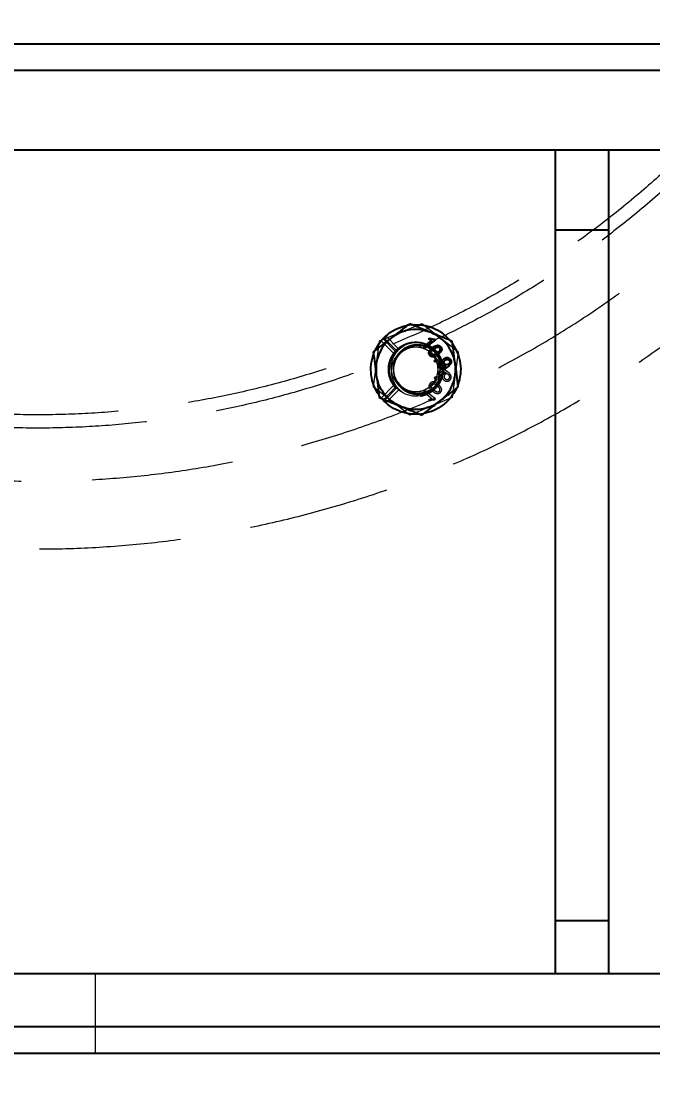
# Model space of a CAD drawing. Header units: millimetres. Extents: x 861 to 27901, y 673 to 17923.
# Drawn here: x 10850.4 to 11038.9, y 5365.5 to 5681.2 of the extents above; entities that cross this region are included whole.
import ezdxf

# ---------------------------------------------------------------- set-up
doc = ezdxf.new("R2010")
doc.units = ezdxf.units.MM
doc.header["$LTSCALE"] = 33.3
doc.linetypes.add('HIDDEN', pattern=[1.905, 1.27, -0.635])
doc.layers.add('CAPA_1', color=7, linetype='Continuous')
doc.styles.add('SLDTEXTSTYLE0', font='TXT', dxfattribs={"width": 0.75})
doc.dimstyles.new('SLDDIMSTYLE0', dxfattribs={"dimtxt": 66.6, "dimasz": 66.6, "dimexe": 0, "dimexo": 0.0625, "dimgap": 16.65, "dimtad": 2, "dimdec": 0, "dimlfac": 1.261261, "dimrnd": 1e-09, "dimzin": 12, "dimdsep": 46, "dimtxsty": 'SLDTEXTSTYLE0', "dimsah": 1, "dimcen": 0.09, "dimadec": 0, "dimazin": 3, "dimtfac": 1, "dimtdec": 0, "dimtofl": 0, "dimtmove": 0, "dimatfit": 3, "dimfxl": 1, "dimfrac": 2, "dimtolj": 1, "dimtzin": 12, "dimarcsym": 0})

# ---------------------------------------------------------------- blocks, each defined once
blk = doc.blocks.new('_D_12')
at = {"layer": 'CAPA_1', "transparency": 16777216}
for p, q in [((10897.43, 5841.2), (14430.99, 5841.2)), ((14397.69, 5841.2), (14397.69, 5357.98)), ((14240.18, 5357.98), (14430.99, 5357.98))]:
    blk.add_line(p, q, dxfattribs=at)
for points in [[(14397.69, 5841.2), (14387.44, 5774.6), (14407.94, 5774.6)], [(14397.69, 5357.98), (14407.94, 5424.58), (14387.44, 5424.58)]]:
    blk.add_solid(points, dxfattribs=at)
at = {"layer": 'CAPA_1', "transparency": 16777216, "insert": (14311.84, 5525.78), "char_height": 66.6, "attachment_point": 1, "rotation": 90, "style": 'SLDTEXTSTYLE0'}
blk.add_mtext('609', dxfattribs=at)
blk = doc.blocks.new('_D_13')
at = {"layer": 'CAPA_1', "transparency": 16777216}
for p, q in [((9823.17, 6912.25), (14695.32, 6912.25)), ((14662.02, 6912.25), (14662.02, 5357.98)), ((14240.18, 5357.98), (14695.32, 5357.98))]:
    blk.add_line(p, q, dxfattribs=at)
for points in [[(14662.02, 6912.25), (14651.77, 6845.65), (14672.27, 6845.65)], [(14662.02, 5357.98), (14672.27, 5424.58), (14651.77, 5424.58)]]:
    blk.add_solid(points, dxfattribs=at)
at = {"layer": 'CAPA_1', "transparency": 16777216, "insert": (14576.17, 6036.69), "char_height": 66.6, "attachment_point": 1, "rotation": 90, "style": 'SLDTEXTSTYLE0'}
blk.add_mtext('1960', dxfattribs=at)

msp = doc.modelspace()

# ---------------------------------------------------------------- linework, layer by layer
at = {"color": 7, "linetype": 'Continuous', "lineweight": 25}
for p, q in [((10534.1, 5674.37), (11184.24, 5674.37)), ((11350.74, 5666.45), (10478.6, 5666.45)), ((11691.67, 5642.66), (10478.6, 5642.66)), ((11009.81, 5642.66), (11009.81, 5396.87)), ((11025.67, 5642.66), (11025.67, 5396.87)), ((11009.81, 5618.87), (11025.67, 5618.87)), ((10970.51, 5583.98), (10973.02, 5585.91)), ((10970.83, 5583.57), (10970.51, 5583.98)), ((10974.06, 5586.05), (10970.83, 5583.57)), ((10971.98, 5586.29), (10972.36, 5586.59)), ((10973.02, 5585.91), (10971.98, 5586.29)), ((10973.85, 5586.32), (10974.06, 5586.05)), ((10973.69, 5579.84), (10974.11, 5580.16)), ((10974.01, 5579.43), (10973.69, 5579.84)), ((10974.43, 5579.75), (10974.01, 5579.43)), ((10974.11, 5580.16), (10974.43, 5579.75)), ((10975.31, 5579.37), (10975.67, 5578.99)), ((10977.23, 5578.27), (10977.3, 5578.34)), ((10958.44, 5568.08), (10957.9, 5568.68)), ((10958.44, 5568.08), (10958.67, 5568.31)), ((10958.67, 5567.83), (10959, 5568.17)), ((11025.67, 5412.73), (11009.81, 5412.73)), ((11826.45, 5396.87), (10264.53, 5396.87)), ((11826.45, 5381.02), (10264.53, 5381.02)), ((11826.45, 5373.09), (10264.53, 5373.09))]:
    msp.add_line(p, q, dxfattribs=at)
at = {"color": 1, "linetype": 'HIDDEN', "lineweight": 18}
for p, q in [((10970, 5590.86), (10957.3, 5585.63)), ((10965.21, 5590.24), (10966.08, 5590.46)), ((10965.8, 5590.42), (10967.04, 5590.59)), ((10966.35, 5590.49), (10967.68, 5590.57)), ((10980.88, 5582.48), (10970, 5590.86)), ((10958.67, 5586.66), (10959.25, 5587.22)), ((10959.25, 5587.22), (10959.72, 5587.56)), ((10962.89, 5583.49), (10959.25, 5587.22)), ((10963.65, 5588.24), (10965.13, 5588.64)), ((10971.24, 5588.64), (10972.74, 5588.23)), ((10957.3, 5585.63), (10955.49, 5572.01)), ((10957.9, 5585.82), (10961.57, 5582.07)), ((10958.06, 5585.94), (10958.44, 5586.42)), ((10958.44, 5586.42), (10962.07, 5582.7)), ((10962.3, 5582.94), (10958.67, 5586.66)), ((10960.85, 5586.58), (10959.85, 5585.59)), ((10972.57, 5583.81), (10973.02, 5583.53)), ((10975.44, 5586.67), (10976.52, 5585.59)), ((10978.19, 5586.1), (10979.3, 5584.65)), ((10978.4, 5585.9), (10979.16, 5584.91)), ((10955.46, 5581.21), (10955.67, 5581.97)), ((10955.59, 5581.77), (10956.06, 5582.92)), ((10955.76, 5582.19), (10956.39, 5583.46)), ((10962.07, 5582.7), (10961.58, 5582.02)), ((10962.89, 5583.49), (10962.3, 5582.94)), ((10963.02, 5583.59), (10962.89, 5583.49)), ((10965.8, 5583.45), (10965.65, 5583.37)), ((10973.2, 5583.36), (10973.02, 5583.53)), ((10980.88, 5582.48), (10979.07, 5568.87)), ((10956.8, 5580.3), (10956.4, 5578.82)), ((10956.8, 5574.2), (10956.4, 5575.7)), ((10974.01, 5575.07), (10973.69, 5574.66)), ((10973.69, 5574.66), (10974.11, 5574.34)), ((10974.43, 5574.75), (10974.01, 5575.07)), ((10975.31, 5575.13), (10975.67, 5575.51)), ((10975.84, 5575.34), (10976.05, 5576.22)), ((10977.23, 5576.22), (10977.3, 5576.16)), ((10979.98, 5575.68), (10979.58, 5574.2)), ((10966.37, 5563.64), (10955.49, 5572.01)), ((10957.9, 5568.68), (10961.57, 5572.43)), ((10958.67, 5568.31), (10962.07, 5571.8)), ((10962.3, 5571.55), (10959, 5568.17)), ((10962.89, 5571), (10959.25, 5567.28)), ((10961.54, 5572.48), (10962.42, 5571.45)), ((10962.07, 5571.8), (10961.57, 5572.43)), ((10962.81, 5573.42), (10963.19, 5572.9)), ((10972.73, 5570.8), (10973.26, 5571.18)), ((10980.41, 5571.82), (10979.99, 5571.05)), ((10980.79, 5572.73), (10980.31, 5571.57)), ((10980.93, 5573.35), (10980.51, 5572.06)), ((10958.74, 5567.78), (10957.19, 5569.63)), ((10957.9, 5568.68), (10957.21, 5569.59)), ((10960.93, 5567.82), (10959.85, 5568.91)), ((10979.07, 5568.87), (10966.37, 5563.64)), ((10970.83, 5570.93), (10970.51, 5570.52)), ((10970.51, 5570.52), (10973.02, 5568.58)), ((10974.06, 5568.45), (10970.83, 5570.93)), ((10973.02, 5568.58), (10971.98, 5568.2)), ((10971.98, 5568.2), (10972.36, 5567.91)), ((10973.85, 5568.18), (10974.06, 5568.45)), ((10965.13, 5565.86), (10963.64, 5566.26)), ((10972.72, 5566.25), (10971.24, 5565.86)), ((10970.65, 5564.1), (10968.81, 5563.92)), ((10970.57, 5564.08), (10969.33, 5563.91)), ((10872.65, 5373.09), (10872.65, 5396.87))]:
    msp.add_line(p, q, dxfattribs=at)
msp.add_arc((10968.19, 5577.25), 7.93, 37.5876, 307.5876, dxfattribs=at)
for points in [[(11121.76, 6013.67), (11118.45, 6018.6), (11111.84, 6028.47), (11100.89, 6042.53), (11089.23, 6056.01), (11076.81, 6068.79), (11063.71, 6080.86), (11049.94, 6092.18), (11035.56, 6102.71), (11020.61, 6112.41), (11005.15, 6121.26), (10989.21, 6129.23), (10972.85, 6136.3), (10956.11, 6142.43), (10939.07, 6147.62), (10921.75, 6151.85), (10904.23, 6155.09), (10886.55, 6157.35), (10868.78, 6158.61), (10850.96, 6158.88), (10833.15, 6158.15), (10815.41, 6156.41), (10797.8, 6153.69), (10780.37, 6149.98), (10763.18, 6145.31), (10746.27, 6139.67), (10729.71, 6133.1), (10713.54, 6125.6), (10697.81, 6117.22), (10682.58, 6107.96), (10667.9, 6097.87), (10653.8, 6086.96), (10640.34, 6075.29), (10627.55, 6062.88), (10615.48, 6049.77), (10604.16, 6036), (10593.63, 6021.62), (10583.93, 6006.68), (10575.08, 5991.21), (10567.11, 5975.27), (10560.04, 5958.91), (10553.91, 5942.18), (10548.72, 5925.13), (10544.5, 5907.81), (10541.25, 5890.29), (10538.99, 5872.61), (10537.73, 5854.84), (10537.46, 5837.02), (10538.2, 5819.21), (10539.93, 5801.48), (10542.65, 5783.86), (10546.36, 5766.43), (10551.03, 5749.24), (10556.67, 5732.33), (10563.24, 5715.77), (10570.75, 5699.6), (10579.09, 5683.85), (10585.37, 5673.77), (10588.52, 5668.74)], [(10588.52, 5668.74), (10591.82, 5663.8), (10598.44, 5653.93), (10609.39, 5639.87), (10621.05, 5626.4), (10633.47, 5613.61), (10646.57, 5601.54), (10660.34, 5590.22), (10674.72, 5579.7), (10689.67, 5569.99), (10705.13, 5561.14), (10721.07, 5553.17), (10737.43, 5546.1), (10754.16, 5539.97), (10771.21, 5534.78), (10788.53, 5530.56), (10806.05, 5527.31), (10823.73, 5525.05), (10841.5, 5523.79), (10859.32, 5523.52), (10877.13, 5524.26), (10894.86, 5525.99), (10912.48, 5528.71), (10929.91, 5532.42), (10947.1, 5537.1), (10964.01, 5542.73), (10980.57, 5549.31), (10996.74, 5556.8), (11012.47, 5565.18), (11027.7, 5574.44), (11042.38, 5584.54), (11056.48, 5595.44), (11069.94, 5607.11), (11082.73, 5619.53), (11094.8, 5632.64), (11106.12, 5646.4), (11116.65, 5660.78), (11126.35, 5675.73), (11135.2, 5691.19), (11143.17, 5707.13), (11150.24, 5723.49), (11156.37, 5740.23), (11161.56, 5757.28), (11165.78, 5774.59), (11169.03, 5792.11), (11171.29, 5809.79), (11172.55, 5827.56), (11172.82, 5845.38), (11172.08, 5863.19), (11170.35, 5880.93), (11167.63, 5898.54), (11163.92, 5915.97), (11159.24, 5933.16), (11153.61, 5950.07), (11147.04, 5966.64), (11139.53, 5982.8), (11131.19, 5998.55), (11124.9, 6008.63), (11121.76, 6013.67)], [(10961.57, 5572.43), (10961.28, 5572.87), (10960.71, 5573.75), (10960.2, 5575.25), (10959.96, 5576.81), (10960.03, 5578.39), (10960.39, 5579.92), (10961.05, 5581.36), (10961.96, 5582.65), (10963.11, 5583.74), (10964.44, 5584.59), (10965.91, 5585.17), (10967.46, 5585.46), (10969.04, 5585.45), (10970.59, 5585.13), (10972.05, 5584.53), (10973.37, 5583.66), (10974.49, 5582.55), (10975.39, 5581.25), (10976.02, 5579.8), (10976.36, 5578.26), (10976.41, 5576.68), (10976.15, 5575.12), (10975.6, 5573.64), (10974.77, 5572.3), (10973.71, 5571.13), (10972.44, 5570.19), (10971.01, 5569.51), (10969.48, 5569.11), (10967.91, 5569.01), (10966.34, 5569.22), (10964.84, 5569.72), (10963.46, 5570.48), (10962.69, 5571.2), (10962.3, 5571.55)], [(10962.92, 5573.2), (10962.47, 5573.95), (10961.57, 5575.45), (10961.44, 5578.14), (10962.28, 5580.64), (10964.03, 5582.65), (10966.41, 5583.83), (10969.07, 5584.01), (10971.58, 5583.16), (10973.59, 5581.41), (10974.77, 5579.02), (10974.94, 5576.37), (10974.09, 5573.85), (10972.34, 5571.85), (10969.96, 5570.67), (10967.32, 5570.5), (10964.75, 5571.31), (10963.53, 5572.57), (10962.92, 5573.2)], [(10974.47, 5582.09), (10974.76, 5581.65), (10975.35, 5580.79), (10975.89, 5579.32), (10976.16, 5577.77), (10976.09, 5576.73), (10976.05, 5576.21)], [(10962.92, 5573.2), (10962.68, 5573.56), (10962.19, 5574.28), (10961.74, 5575.52), (10961.5, 5576.81), (10961.57, 5577.68), (10961.6, 5578.12)]]:
    msp.add_open_spline(points, degree=3, dxfattribs=at)
for points, knots in [([(10747.26, 5564.21), (10751.7, 5562.52), (10761.35, 5558.86), (10776.56, 5554.31), (10792.77, 5550.33), (10809.18, 5547.3), (10825.73, 5545.18), (10842.37, 5544), (10859.06, 5543.75), (10875.73, 5544.44), (10892.33, 5546.06), (10908.83, 5548.61), (10925.15, 5552.08), (10941.25, 5556.46), (10957.08, 5561.73), (10972.59, 5567.89), (10987.73, 5574.91), (11002.45, 5582.76), (11016.71, 5591.43), (11030.46, 5600.88), (11043.66, 5611.09), (11056.27, 5622.02), (11068.24, 5633.64), (11079.54, 5645.92), (11090.14, 5658.8), (11100, 5672.27), (11109.08, 5686.26), (11117.37, 5700.75), (11124.83, 5715.67), (11131.45, 5730.99), (11137.19, 5746.66), (11142.05, 5762.62), (11146, 5778.83), (11149.04, 5795.24), (11151.16, 5811.79), (11152.34, 5828.43), (11152.59, 5845.12), (11151.9, 5861.79), (11150.28, 5878.4), (11147.73, 5894.89), (11144.26, 5911.21), (11139.88, 5927.31), (11134.61, 5943.14), (11128.45, 5958.65), (11121.43, 5973.78), (11113.62, 5988.53), (11107.73, 5997.97), (11104.78, 6002.69)], [0, 0, 0, 0, 0.019062, 0.041356, 0.06365, 0.085944, 0.108238, 0.130532, 0.152826, 0.17512, 0.197414, 0.219708, 0.242002, 0.264296, 0.286591, 0.308885, 0.331179, 0.353473, 0.375767, 0.398061, 0.420355, 0.442649, 0.464943, 0.487237, 0.509531, 0.531825, 0.554119, 0.576413, 0.598707, 0.621001, 0.643295, 0.665589, 0.687883, 0.710177, 0.732471, 0.754765, 0.77706, 0.799354, 0.821648, 0.843942, 0.866236, 0.88853, 0.910824, 0.933118, 0.955412, 0.977706, 1, 1, 1, 1]), ([(11091.47, 5994.07), (11094.26, 5989.61), (11099.83, 5980.68), (11107.22, 5966.71), (11113.88, 5952.39), (11119.7, 5937.7), (11124.7, 5922.72), (11128.84, 5907.47), (11132.13, 5892.02), (11134.54, 5876.41), (11136.08, 5860.69), (11136.73, 5844.91), (11136.49, 5829.11), (11135.37, 5813.36), (11133.37, 5797.69), (11130.49, 5782.16), (11126.75, 5766.81), (11122.15, 5751.7), (11116.71, 5736.87), (11110.45, 5722.36), (11103.38, 5708.24), (11095.54, 5694.53), (11086.94, 5681.28), (11077.6, 5668.53), (11067.57, 5656.33), (11056.87, 5644.71), (11045.54, 5633.71), (11033.6, 5623.36), (11021.11, 5613.69), (11008.09, 5604.75), (10994.59, 5596.54), (10980.66, 5589.11), (10966.32, 5582.47), (10951.64, 5576.64), (10936.66, 5571.65), (10921.41, 5567.5), (10905.96, 5564.21), (10890.35, 5561.8), (10874.63, 5560.26), (10858.85, 5559.61), (10843.05, 5559.85), (10827.3, 5560.97), (10811.63, 5562.97), (10796.09, 5565.85), (10780.75, 5569.59), (10765.64, 5574.19), (10750.81, 5579.63), (10736.3, 5585.89), (10722.17, 5592.96), (10708.46, 5600.8), (10695.22, 5609.4), (10682.47, 5618.74), (10670.27, 5628.77), (10658.65, 5639.47), (10647.65, 5650.8), (10637.3, 5662.74), (10627.63, 5675.23), (10618.68, 5688.25), (10610.48, 5701.75), (10603.05, 5715.68), (10596.41, 5730.02), (10590.58, 5744.7), (10585.58, 5759.69), (10581.44, 5774.93), (10578.15, 5790.38), (10575.75, 5805.99), (10574.19, 5821.38), (10573.89, 5831.58), (10573.74, 5836.51)], [0, 0, 0, 0, 0.015166, 0.030332, 0.045498, 0.060663, 0.075829, 0.090995, 0.106161, 0.121327, 0.136493, 0.151659, 0.166825, 0.18199, 0.197156, 0.212322, 0.227488, 0.242654, 0.25782, 0.272986, 0.288151, 0.303317, 0.318483, 0.333649, 0.348815, 0.363981, 0.379147, 0.394312, 0.409478, 0.424644, 0.43981, 0.454976, 0.470142, 0.485308, 0.500474, 0.515639, 0.530805, 0.545971, 0.561137, 0.576303, 0.591469, 0.606635, 0.6218, 0.636966, 0.652132, 0.667298, 0.682464, 0.69763, 0.712796, 0.727961, 0.743127, 0.758293, 0.773459, 0.788625, 0.803791, 0.818957, 0.834123, 0.849288, 0.864454, 0.87962, 0.894786, 0.909952, 0.925118, 0.940284, 0.955449, 0.970615, 0.985781, 1, 1, 1, 1]), ([(11088.14, 5991.92), (11090.89, 5987.52), (11096.39, 5978.71), (11103.67, 5964.94), (11110.23, 5950.82), (11115.97, 5936.34), (11120.9, 5921.57), (11124.99, 5906.54), (11128.23, 5891.31), (11130.61, 5875.92), (11132.12, 5860.42), (11132.76, 5844.86), (11132.53, 5829.28), (11131.42, 5813.75), (11129.45, 5798.3), (11126.61, 5782.99), (11122.92, 5767.86), (11118.39, 5752.96), (11113.03, 5738.34), (11106.85, 5724.04), (11099.89, 5710.11), (11092.15, 5696.59), (11083.67, 5683.53), (11074.47, 5670.96), (11064.58, 5658.93), (11054.03, 5647.48), (11042.86, 5636.63), (11031.09, 5626.43), (11018.77, 5616.9), (11005.94, 5608.08), (10992.63, 5599.99), (10978.89, 5592.66), (10964.76, 5586.11), (10950.28, 5580.37), (10935.51, 5575.44), (10920.48, 5571.35), (10905.25, 5568.11), (10889.86, 5565.73), (10874.36, 5564.22), (10858.79, 5563.58), (10843.22, 5563.81), (10827.69, 5564.92), (10812.24, 5566.89), (10796.92, 5569.72), (10781.8, 5573.43), (10767.21, 5577.81), (10757.82, 5581.38), (10753.28, 5583.1)], [0, 0, 0, 0, 0.022255, 0.044509, 0.066764, 0.089018, 0.111273, 0.133527, 0.155782, 0.178037, 0.200291, 0.222546, 0.2448, 0.267055, 0.289309, 0.311564, 0.333819, 0.356073, 0.378328, 0.400582, 0.422837, 0.445091, 0.467346, 0.489601, 0.511855, 0.53411, 0.556364, 0.578619, 0.600873, 0.623128, 0.645383, 0.667637, 0.689892, 0.712146, 0.734401, 0.756655, 0.77891, 0.801165, 0.823419, 0.845674, 0.867928, 0.890183, 0.912438, 0.934692, 0.956947, 0.979201, 1, 1, 1, 1]), ([(10964.56, 5571.69), (10964.2, 5571.85), (10963.08, 5572.37), (10961.76, 5574.08), (10960.83, 5576.45), (10960.83, 5579.01), (10961.58, 5581.19), (10962.92, 5583.13), (10964.19, 5583.98), (10964.95, 5584.49)], [0, 0, 0, 0, 0.073226, 0.23471, 0.3941, 0.554574, 0.712039, 0.827456, 1, 1, 1, 1]), ([(10961.6, 5578.12), (10961.65, 5578.58), (10961.76, 5579.5), (10962.36, 5581.07), (10963.49, 5582.64), (10965.22, 5583.93), (10967.21, 5584.64), (10969.31, 5584.78), (10971.36, 5584.32), (10973.15, 5583.4), (10974.06, 5582.49), (10974.47, 5582.09)], [0, 0, 0, 0, 0.081677, 0.16135, 0.291036, 0.413148, 0.534221, 0.654765, 0.776346, 0.898839, 1, 1, 1, 1]), ([(10962.92, 5573.2), (10963.12, 5572.96), (10963.61, 5572.38), (10964.32, 5571.83), (10964.97, 5571.43), (10965.43, 5571.2), (10966.01, 5570.96), (10966.45, 5570.84), (10966.69, 5570.78), (10966.69, 5570.78), (10966.69, 5570.78), (10966.69, 5570.78), (10966.69, 5570.78), (10966.69, 5570.78), (10966.7, 5570.78), (10966.71, 5570.77), (10966.74, 5570.77), (10966.81, 5570.75), (10967.02, 5570.71), (10967.74, 5570.59), (10968.55, 5570.59), (10969.34, 5570.7), (10969.79, 5570.8), (10970.29, 5570.94), (10970.74, 5571.11), (10971.01, 5571.24), (10971.29, 5571.37), (10971.63, 5571.56), (10972.11, 5571.88), (10972.55, 5572.23), (10972.94, 5572.61), (10973.33, 5573.03), (10973.72, 5573.55), (10974.02, 5574.05), (10974.18, 5574.39), (10974.31, 5574.67), (10974.46, 5575.04), (10974.62, 5575.58), (10974.74, 5576.14), (10974.82, 5576.74), (10974.84, 5577.34), (10974.8, 5577.89), (10974.74, 5578.36), (10974.67, 5578.7), (10974.62, 5578.9), (10974.55, 5579.15), (10974.44, 5579.52), (10974.23, 5580.02), (10974.01, 5580.45), (10973.8, 5580.81), (10973.45, 5581.31), (10972.91, 5581.96), (10972.12, 5582.64), (10971.33, 5583.12), (10970.6, 5583.45), (10969.9, 5583.68), (10969.2, 5583.82), (10968.49, 5583.9), (10967.25, 5583.89), (10965.49, 5583.47), (10963.57, 5582.19), (10962.13, 5580.35), (10961.78, 5578.86), (10961.6, 5578.12)], [0, 0, 0, 0, 0.025018, 0.062505, 0.073457, 0.087536, 0.104741, 0.12507, 0.12508, 0.125088, 0.125103, 0.125129, 0.125176, 0.125264, 0.125429, 0.125753, 0.126422, 0.127908, 0.131491, 0.144058, 0.187539, 0.197474, 0.209566, 0.225509, 0.240804, 0.248969, 0.250106, 0.265748, 0.281391, 0.297034, 0.312676, 0.325838, 0.344007, 0.365974, 0.374124, 0.375253, 0.390902, 0.40655, 0.422199, 0.437847, 0.456199, 0.471385, 0.483402, 0.495486, 0.499868, 0.500438, 0.516867, 0.531646, 0.544772, 0.556248, 0.566071, 0.595236, 0.625559, 0.651348, 0.670843, 0.691621, 0.711565, 0.729804, 0.750654, 0.81299, 0.875327, 0.937663, 1, 1, 1, 1]), ([(10976.05, 5578.29), (10975.96, 5578.66), (10975.77, 5579.4), (10975.34, 5580.34), (10974.84, 5581.18), (10974.25, 5581.93), (10973.32, 5582.85), (10972.35, 5583.49), (10971.48, 5583.87), (10971, 5584.05), (10970.48, 5584.2), (10969.46, 5584.42), (10967.92, 5584.46), (10965.98, 5583.95), (10964.41, 5583.08), (10963.73, 5582.23), (10963.48, 5581.92)], [0, 0, 0, 0, 0.069953, 0.139917, 0.190192, 0.248551, 0.314879, 0.430246, 0.459213, 0.488205, 0.524204, 0.55973, 0.679272, 0.802424, 0.926677, 1, 1, 1, 1]), ([(10971.04, 5584.65), (10971.86, 5584.15), (10973.27, 5583.31), (10974.75, 5581.23), (10975.47, 5579.24), (10975.45, 5577.85), (10975.45, 5577.35)], [0, 0, 0, 0, 0.3146952, 0.5412803, 0.834453, 1, 1, 1, 1]), ([(10965.35, 5583.22), (10964.72, 5582.94), (10963.3, 5582.33), (10961.75, 5580.43), (10960.84, 5578.05), (10960.82, 5575.49), (10961.58, 5573.31), (10962.92, 5571.36), (10964.19, 5570.52), (10964.95, 5570.01)], [0, 0, 0, 0, 0.1234545, 0.2761857, 0.4269374, 0.5787142, 0.7276456, 0.8368072, 1, 1, 1, 1]), ([(10971.04, 5569.85), (10971.86, 5570.34), (10973.27, 5571.19), (10974.76, 5573.27), (10975.46, 5575.32), (10975.53, 5577.62), (10974.92, 5579.88), (10973.6, 5581.68), (10972.16, 5582.78), (10971.32, 5583.14), (10970.9, 5583.31)], [0, 0, 0, 0, 0.165815, 0.285204, 0.439678, 0.538055, 0.684865, 0.841009, 0.920503, 1, 1, 1, 1]), ([(10979.58, 5580.3), (10979.77, 5579.8), (10979.99, 5579.27), (10979.98, 5578.7), (10979.98, 5578.66)], [0, 0, 0, 0, 0.9286993, 1, 1, 1, 1]), ([(10961.6, 5576.38), (10961.65, 5575.91), (10961.76, 5574.99), (10962.36, 5573.43), (10963.49, 5571.86), (10965.22, 5570.57), (10967.21, 5569.86), (10969.31, 5569.72), (10971.36, 5570.18), (10973.15, 5571.1), (10974.06, 5572), (10974.47, 5572.41)], [0, 0, 0, 0, 0.081677, 0.16135, 0.291036, 0.413148, 0.534221, 0.654765, 0.776346, 0.898839, 1, 1, 1, 1]), ([(10976.05, 5576.21), (10975.96, 5575.84), (10975.77, 5575.1), (10975.34, 5574.15), (10974.84, 5573.32), (10974.25, 5572.56), (10973.32, 5571.65), (10972.35, 5571.01), (10971.48, 5570.63), (10971, 5570.45), (10970.48, 5570.29), (10969.46, 5570.08), (10967.92, 5570.04), (10965.97, 5570.54), (10964.18, 5571.59), (10963.34, 5572.66), (10962.92, 5573.2)], [0, 0, 0, 0, 0.066556, 0.133122, 0.180956, 0.23648, 0.299588, 0.409351, 0.436912, 0.464496, 0.498748, 0.532548, 0.646284, 0.763455, 0.881671, 1, 1, 1, 1]), ([(10975.45, 5577.14), (10975.29, 5576.32), (10974.96, 5574.61), (10973.59, 5572.82), (10972.16, 5571.71), (10971.32, 5571.36), (10970.9, 5571.19)], [0, 0, 0, 0, 0.315902, 0.654861, 0.827426, 1, 1, 1, 1]), ([(10976.05, 5576.21), (10975.95, 5575.7), (10975.76, 5574.68), (10975.26, 5573.62), (10974.86, 5572.95), (10974.64, 5572.63), (10974.4, 5572.32), (10974.2, 5572.08), (10974.01, 5571.87), (10973.66, 5571.49), (10973.3, 5571.2), (10973.02, 5570.97)], [0, 0, 0, 0, 0.249952, 0.499906, 0.562471, 0.625034, 0.687596, 0.750157, 0.77567, 0.825835, 1, 1, 1, 1]), ([(10975.17, 5576.66), (10975.09, 5576.54), (10974.97, 5576.36), (10974.91, 5576.08), (10974.91, 5575.79), (10975.02, 5575.44), (10975.21, 5575.23), (10975.31, 5575.13)], [0, 0, 0, 0, 0.249859, 0.375956, 0.500482, 0.749847, 1, 1, 1, 1]), ([(10977.76, 5576.47), (10977.56, 5576.61), (10977.17, 5576.9), (10976.59, 5577.15), (10976.1, 5577.19), (10975.74, 5577.11), (10975.41, 5576.93), (10975.25, 5576.75), (10975.17, 5576.66)], [0, 0, 0, 0, 0.250485, 0.500118, 0.62804, 0.750092, 0.874994, 1, 1, 1, 1]), ([(10975.67, 5575.51), (10975.61, 5575.58), (10975.51, 5575.7), (10975.43, 5575.9), (10975.42, 5576.05), (10975.45, 5576.22), (10975.51, 5576.32), (10975.56, 5576.39)], [0, 0, 0, 0, 0.277074, 0.499914, 0.624834, 0.750381, 1, 1, 1, 1]), ([(10975.56, 5576.39), (10975.61, 5576.45), (10975.71, 5576.57), (10975.93, 5576.67), (10976.17, 5576.71), (10976.63, 5576.6), (10976.96, 5576.39), (10977.23, 5576.22)], [0, 0, 0, 0, 0.125207, 0.25031, 0.375339, 0.50062, 1, 1, 1, 1]), ([(10976.31, 5575.75), (10976.29, 5575.71), (10976.24, 5575.65), (10976.16, 5575.5), (10976.1, 5575.31), (10976.07, 5575.07), (10976.1, 5574.82), (10976.18, 5574.59), (10976.34, 5574.3), (10976.52, 5574.14), (10976.65, 5574.03)], [0, 0, 0, 0, 0.062611, 0.125226, 0.250194, 0.373586, 0.500286, 0.62458, 0.750412, 1, 1, 1, 1]), ([(10977.3, 5576.16), (10977.21, 5576.16), (10977.02, 5576.17), (10976.75, 5576.09), (10976.5, 5575.96), (10976.38, 5575.82), (10976.31, 5575.75)], [0, 0, 0, 0, 0.24954, 0.50198, 0.751372, 1, 1, 1, 1]), ([(10976.78, 5575.59), (10976.72, 5575.5), (10976.64, 5575.36), (10976.6, 5575.15), (10976.6, 5574.99), (10976.65, 5574.83), (10976.74, 5574.64), (10976.86, 5574.53), (10976.94, 5574.46)], [0, 0, 0, 0, 0.24952, 0.373528, 0.499888, 0.62379, 0.750316, 1, 1, 1, 1]), ([(10976.65, 5574.03), (10976.79, 5573.93), (10977.01, 5573.79), (10977.35, 5573.71), (10977.61, 5573.7), (10977.86, 5573.75), (10978.18, 5573.88), (10978.36, 5574.07), (10978.48, 5574.2)], [0, 0, 0, 0, 0.249869, 0.376654, 0.500348, 0.627459, 0.750824, 1, 1, 1, 1]), ([(10977.93, 5575.68), (10977.84, 5575.74), (10977.7, 5575.83), (10977.49, 5575.89), (10977.33, 5575.9), (10977.17, 5575.87), (10976.97, 5575.79), (10976.86, 5575.67), (10976.78, 5575.59)], [0, 0, 0, 0, 0.2499766, 0.3779151, 0.500342, 0.6271064, 0.750811, 1, 1, 1, 1]), ([(10976.94, 5574.46), (10977.04, 5574.4), (10977.23, 5574.27), (10977.52, 5574.23), (10977.74, 5574.26), (10977.96, 5574.34), (10978.08, 5574.46), (10978.16, 5574.55)], [0, 0, 0, 0, 0.25025, 0.499841, 0.629288, 0.750666, 1, 1, 1, 1]), ([(10978.48, 5574.2), (10978.54, 5574.29), (10978.67, 5574.48), (10978.75, 5574.81), (10978.75, 5575.15), (10978.63, 5575.58), (10978.29, 5576.05), (10977.94, 5576.33), (10977.76, 5576.47)], [0, 0, 0, 0, 0.125064, 0.25009, 0.37511, 0.500169, 0.749441, 1, 1, 1, 1]), ([(10978.16, 5574.55), (10978.21, 5574.64), (10978.3, 5574.78), (10978.32, 5575), (10978.3, 5575.16), (10978.25, 5575.31), (10978.14, 5575.5), (10978.01, 5575.61), (10977.93, 5575.68)], [0, 0, 0, 0, 0.249017, 0.371845, 0.499365, 0.623226, 0.749892, 1, 1, 1, 1]), ([(10972.38, 5573.03), (10972.29, 5572.89), (10972.15, 5572.67), (10972.1, 5572.33), (10972.12, 5572.16), (10972.14, 5572.07)], [0, 0, 0, 0, 0.499036, 0.74951, 1, 1, 1, 1]), ([(10972.38, 5573.03), (10972.29, 5572.89), (10972.14, 5572.67), (10972.11, 5572.37), (10972.11, 5572.2), (10972.13, 5572.11), (10972.14, 5572.07)], [0, 0, 0, 0, 0.498795, 0.749148, 0.874576, 1, 1, 1, 1]), ([(10972.14, 5572.07), (10972.19, 5571.94), (10972.29, 5571.67), (10972.66, 5571.21), (10972.99, 5570.93), (10973.22, 5570.74)], [0, 0, 0, 0, 0.249754, 0.499871, 1, 1, 1, 1]), ([(10974.81, 5572.81), (10974.62, 5572.95), (10974.25, 5573.22), (10973.72, 5573.46), (10973.26, 5573.52), (10972.91, 5573.47), (10972.61, 5573.29), (10972.46, 5573.12), (10972.38, 5573.03)], [0, 0, 0, 0, 0.250472, 0.500339, 0.626188, 0.75018, 0.874972, 1, 1, 1, 1]), ([(10972.75, 5572.75), (10972.71, 5572.68), (10972.62, 5572.53), (10972.61, 5572.28), (10972.67, 5572.03), (10972.95, 5571.62), (10973.28, 5571.36), (10973.54, 5571.15)], [0, 0, 0, 0, 0.124696, 0.249462, 0.374432, 0.499637, 1, 1, 1, 1]), ([(10974.49, 5572.4), (10974.23, 5572.6), (10973.89, 5572.84), (10973.42, 5573.01), (10973.17, 5573), (10972.93, 5572.93), (10972.81, 5572.81), (10972.75, 5572.75)], [0, 0, 0, 0, 0.50041, 0.625613, 0.75058, 0.875344, 1, 1, 1, 1]), ([(10973.54, 5571.15), (10973.72, 5571.02), (10973.99, 5570.82), (10974.39, 5570.61), (10974.61, 5570.56), (10974.72, 5570.54)], [0, 0, 0, 0, 0.500372, 0.750515, 1, 1, 1, 1]), ([(10975.27, 5570.8), (10975.32, 5570.87), (10975.41, 5571.01), (10975.42, 5571.27), (10975.36, 5571.51), (10975.08, 5571.93), (10974.75, 5572.19), (10974.49, 5572.4)], [0, 0, 0, 0, 0.124745, 0.249484, 0.374471, 0.499648, 1, 1, 1, 1]), ([(10975.65, 5570.52), (10975.71, 5570.61), (10975.84, 5570.8), (10975.93, 5571.15), (10975.9, 5571.5), (10975.61, 5572.13), (10975.16, 5572.51), (10974.81, 5572.81)], [0, 0, 0, 0, 0.125373, 0.250644, 0.375698, 0.501113, 1, 1, 1, 1]), ([(10972.36, 5567.91), (10972.6, 5568.01), (10973.07, 5568.22), (10973.59, 5568.19), (10973.85, 5568.18)], [0, 0, 0, 0, 0.500866, 1, 1, 1, 1]), ([(10973.22, 5570.74), (10973.4, 5570.61), (10973.77, 5570.34), (10974.31, 5570.09), (10974.77, 5570.03), (10975.12, 5570.09), (10975.42, 5570.26), (10975.57, 5570.43), (10975.65, 5570.52)], [0, 0, 0, 0, 0.2504815, 0.5003453, 0.6318665, 0.7502213, 0.8749868, 1, 1, 1, 1]), ([(10974.72, 5570.54), (10974.77, 5570.54), (10974.88, 5570.55), (10975.03, 5570.59), (10975.14, 5570.67), (10975.22, 5570.74), (10975.26, 5570.78), (10975.27, 5570.8)], [0, 0, 0, 0, 0.250055, 0.499949, 0.749722, 0.874857, 1, 1, 1, 1]), ([(10976.52, 5568.91), (10976.19, 5568.49), (10975.83, 5568.04), (10975.34, 5567.76), (10975.31, 5567.74)], [0, 0, 0, 0, 0.9286993, 1, 1, 1, 1])]:
    msp.add_open_spline(points, degree=3, knots=knots, dxfattribs=at)
at = {"color": 7, "linetype": 'Continuous', "lineweight": 25}
for points in [[(10956.06, 5582.92), (10956.58, 5583.86), (10957.61, 5585.72), (10959.95, 5587.95), (10962.7, 5589.64), (10964.77, 5590.16), (10965.8, 5590.42)], [(10967.04, 5590.59), (10968.11, 5590.61), (10970.24, 5590.64), (10973.33, 5589.73), (10976.17, 5588.2), (10977.66, 5586.67), (10978.4, 5585.9)], [(10972.72, 5588.24), (10971.73, 5588.57), (10969.75, 5589.21), (10966.6, 5589.16), (10963.54, 5588.39), (10961.8, 5587.24), (10960.93, 5586.67)], [(10979.98, 5578.82), (10979.76, 5579.84), (10979.33, 5581.88), (10977.71, 5584.58), (10975.51, 5586.84), (10973.65, 5587.77), (10972.72, 5588.24)], [(10960.93, 5586.67), (10960.16, 5585.98), (10958.61, 5584.59), (10957.08, 5581.83), (10956.22, 5578.8), (10956.34, 5576.72), (10956.4, 5575.68)], [(10979.16, 5584.91), (10979.71, 5584), (10980.81, 5582.17), (10981.57, 5579.03), (10981.66, 5575.81), (10981.08, 5573.75), (10980.79, 5572.73)], [(10957.21, 5569.59), (10956.66, 5570.5), (10955.56, 5572.33), (10954.81, 5575.47), (10954.71, 5578.69), (10955.3, 5580.74), (10955.59, 5581.77)], [(10975.44, 5567.82), (10976.22, 5568.52), (10977.77, 5569.91), (10979.29, 5572.67), (10980.15, 5575.7), (10980.03, 5577.78), (10979.98, 5578.82)], [(10963.65, 5566.25), (10962.72, 5566.72), (10960.86, 5567.66), (10958.67, 5569.92), (10957.04, 5572.62), (10956.61, 5574.66), (10956.4, 5575.68)], [(10980.31, 5571.57), (10979.79, 5570.64), (10978.76, 5568.77), (10976.42, 5566.55), (10973.67, 5564.86), (10971.61, 5564.34), (10970.57, 5564.08)], [(10969.33, 5563.91), (10968.35, 5563.89), (10966.39, 5563.84), (10963.53, 5564.6), (10960.87, 5565.88), (10959.4, 5567.18), (10958.67, 5567.83)], [(10963.65, 5566.25), (10964.64, 5565.93), (10966.62, 5565.28), (10969.77, 5565.34), (10972.83, 5566.11), (10974.57, 5567.25), (10975.44, 5567.82)]]:
    msp.add_open_spline(points, degree=3, dxfattribs=at)
for points, knots in [([(10966.37, 5590.86), (10965.42, 5590.13), (10963.64, 5588.76), (10961.79, 5587.34), (10960.93, 5586.67)], [0, 0, 0, 0, 0.532771, 1, 1, 1, 1]), ([(10972.72, 5588.24), (10971.72, 5588.66), (10969.57, 5589.54), (10967.48, 5590.4), (10966.37, 5590.86)], [0, 0, 0, 0, 0.4672291, 1, 1, 1, 1]), ([(10979.07, 5585.63), (10977.96, 5586.08), (10975.88, 5586.94), (10973.73, 5587.83), (10972.72, 5588.24)], [0, 0, 0, 0, 0.532771, 1, 1, 1, 1]), ([(10960.93, 5586.67), (10960.07, 5586.01), (10958.23, 5584.59), (10956.44, 5583.22), (10955.49, 5582.48)], [0, 0, 0, 0, 0.467229, 1, 1, 1, 1]), ([(10972.14, 5582.42), (10972.19, 5582.56), (10972.29, 5582.83), (10972.66, 5583.29), (10972.99, 5583.57), (10973.22, 5583.76)], [0, 0, 0, 0, 0.249754, 0.499871, 1, 1, 1, 1]), ([(10972.36, 5586.59), (10972.6, 5586.48), (10973.07, 5586.28), (10973.59, 5586.3), (10973.85, 5586.32)], [0, 0, 0, 0, 0.500866, 1, 1, 1, 1]), ([(10973.22, 5583.76), (10973.4, 5583.89), (10973.77, 5584.16), (10974.31, 5584.41), (10974.77, 5584.47), (10975.12, 5584.41), (10975.42, 5584.24), (10975.57, 5584.07), (10975.65, 5583.98)], [0, 0, 0, 0, 0.250482, 0.500346, 0.631705, 0.750221, 0.874987, 1, 1, 1, 1]), ([(10973.54, 5583.34), (10973.72, 5583.48), (10973.99, 5583.67), (10974.39, 5583.89), (10974.61, 5583.93), (10974.72, 5583.96)], [0, 0, 0, 0, 0.500372, 0.750515, 1, 1, 1, 1]), ([(10975.27, 5583.7), (10975.32, 5583.63), (10975.41, 5583.49), (10975.42, 5583.23), (10975.36, 5582.99), (10975.08, 5582.57), (10974.75, 5582.31), (10974.49, 5582.1)], [0, 0, 0, 0, 0.124745, 0.249484, 0.374471, 0.499648, 1, 1, 1, 1]), ([(10974.72, 5583.96), (10974.77, 5583.96), (10974.88, 5583.95), (10975.03, 5583.9), (10975.17, 5583.82), (10975.24, 5583.74), (10975.27, 5583.7)], [0, 0, 0, 0, 0.2501585, 0.5001556, 0.7500324, 1, 1, 1, 1]), ([(10975.65, 5583.98), (10975.71, 5583.88), (10975.84, 5583.69), (10975.93, 5583.35), (10975.9, 5583), (10975.61, 5582.37), (10975.16, 5581.99), (10974.81, 5581.69)], [0, 0, 0, 0, 0.125373, 0.250644, 0.375698, 0.501113, 1, 1, 1, 1]), ([(10979.98, 5578.82), (10979.83, 5579.9), (10979.52, 5582.2), (10979.23, 5584.44), (10979.07, 5585.63)], [0, 0, 0, 0, 0.467229, 1, 1, 1, 1]), ([(10955.49, 5582.48), (10955.65, 5581.3), (10955.95, 5579.06), (10956.25, 5576.76), (10956.4, 5575.68)], [0, 0, 0, 0, 0.532771, 1, 1, 1, 1]), ([(10972.38, 5581.46), (10972.29, 5581.61), (10972.14, 5581.83), (10972.11, 5582.13), (10972.11, 5582.3), (10972.13, 5582.38), (10972.14, 5582.42)], [0, 0, 0, 0, 0.498795, 0.749148, 0.874576, 1, 1, 1, 1]), ([(10974.81, 5581.69), (10974.62, 5581.55), (10974.25, 5581.28), (10973.72, 5581.04), (10973.26, 5580.98), (10972.91, 5581.03), (10972.61, 5581.2), (10972.46, 5581.38), (10972.38, 5581.46)], [0, 0, 0, 0, 0.250476, 0.500347, 0.625768, 0.750176, 0.87497, 1, 1, 1, 1]), ([(10972.75, 5581.75), (10972.71, 5581.82), (10972.62, 5581.96), (10972.61, 5582.22), (10972.67, 5582.46), (10972.95, 5582.88), (10973.28, 5583.14), (10973.54, 5583.34)], [0, 0, 0, 0, 0.124696, 0.249462, 0.374432, 0.499637, 1, 1, 1, 1]), ([(10974.49, 5582.1), (10974.23, 5581.9), (10973.89, 5581.65), (10973.42, 5581.49), (10973.17, 5581.5), (10972.93, 5581.57), (10972.81, 5581.69), (10972.75, 5581.75)], [0, 0, 0, 0, 0.50041, 0.625613, 0.75058, 0.875344, 1, 1, 1, 1]), ([(10976.31, 5578.75), (10976.27, 5578.82), (10976.17, 5578.95), (10976.1, 5579.19), (10976.07, 5579.43), (10976.1, 5579.67), (10976.18, 5579.91), (10976.34, 5580.2), (10976.52, 5580.36), (10976.65, 5580.47)], [0, 0, 0, 0, 0.125074, 0.250064, 0.373261, 0.500199, 0.624296, 0.750369, 1, 1, 1, 1]), ([(10976.65, 5580.47), (10976.79, 5580.56), (10977.01, 5580.71), (10977.35, 5580.79), (10977.61, 5580.79), (10977.86, 5580.75), (10978.18, 5580.62), (10978.36, 5580.43), (10978.48, 5580.3)], [0, 0, 0, 0, 0.249869, 0.376454, 0.500348, 0.627239, 0.750824, 1, 1, 1, 1]), ([(10975.17, 5577.84), (10975.09, 5577.96), (10974.97, 5578.14), (10974.91, 5578.42), (10974.91, 5578.71), (10975.02, 5579.05), (10975.21, 5579.27), (10975.31, 5579.37)], [0, 0, 0, 0, 0.249859, 0.375718, 0.500481, 0.749846, 1, 1, 1, 1]), ([(10977.76, 5578.03), (10977.56, 5577.89), (10977.17, 5577.6), (10976.59, 5577.35), (10976.1, 5577.31), (10975.74, 5577.39), (10975.41, 5577.57), (10975.25, 5577.75), (10975.17, 5577.84)], [0, 0, 0, 0, 0.250485, 0.500119, 0.627899, 0.750092, 0.874994, 1, 1, 1, 1]), ([(10975.67, 5578.99), (10975.61, 5578.92), (10975.51, 5578.79), (10975.43, 5578.6), (10975.42, 5578.45), (10975.44, 5578.32), (10975.49, 5578.21), (10975.53, 5578.14), (10975.56, 5578.11)], [0, 0, 0, 0, 0.276477, 0.499318, 0.623718, 0.749496, 0.874756, 1, 1, 1, 1]), ([(10975.56, 5578.11), (10975.61, 5578.05), (10975.71, 5577.93), (10975.93, 5577.83), (10976.17, 5577.79), (10976.63, 5577.89), (10976.96, 5578.11), (10977.23, 5578.27)], [0, 0, 0, 0, 0.125207, 0.25031, 0.375339, 0.50062, 1, 1, 1, 1]), ([(10977.3, 5578.34), (10977.21, 5578.33), (10977.02, 5578.33), (10976.75, 5578.41), (10976.5, 5578.54), (10976.38, 5578.68), (10976.31, 5578.75)], [0, 0, 0, 0, 0.248943, 0.49945, 0.750285, 1, 1, 1, 1]), ([(10976.78, 5578.91), (10976.72, 5579), (10976.64, 5579.14), (10976.6, 5579.35), (10976.6, 5579.51), (10976.65, 5579.66), (10976.74, 5579.86), (10976.86, 5579.96), (10976.94, 5580.04)], [0, 0, 0, 0, 0.249521, 0.373851, 0.499889, 0.624096, 0.750315, 1, 1, 1, 1]), ([(10977.93, 5578.82), (10977.84, 5578.76), (10977.7, 5578.67), (10977.49, 5578.61), (10977.33, 5578.6), (10977.17, 5578.63), (10976.97, 5578.71), (10976.86, 5578.83), (10976.78, 5578.91)], [0, 0, 0, 0, 0.249976, 0.378222, 0.500342, 0.627452, 0.750811, 1, 1, 1, 1]), ([(10976.94, 5580.04), (10977.04, 5580.1), (10977.23, 5580.23), (10977.52, 5580.27), (10977.74, 5580.24), (10977.96, 5580.16), (10978.08, 5580.04), (10978.16, 5579.95)], [0, 0, 0, 0, 0.2502504, 0.4998418, 0.6295763, 0.7506654, 1, 1, 1, 1]), ([(10978.48, 5580.3), (10978.54, 5580.21), (10978.67, 5580.02), (10978.75, 5579.69), (10978.75, 5579.35), (10978.63, 5578.91), (10978.29, 5578.45), (10977.94, 5578.17), (10977.76, 5578.03)], [0, 0, 0, 0, 0.125064, 0.25009, 0.37511, 0.500169, 0.749441, 1, 1, 1, 1]), ([(10978.16, 5579.95), (10978.21, 5579.86), (10978.3, 5579.72), (10978.32, 5579.5), (10978.3, 5579.34), (10978.25, 5579.18), (10978.14, 5579), (10978.01, 5578.89), (10977.93, 5578.82)], [0, 0, 0, 0, 0.249017, 0.372138, 0.499365, 0.623562, 0.749893, 1, 1, 1, 1]), ([(10980.88, 5572.01), (10980.72, 5573.2), (10980.43, 5575.44), (10980.12, 5577.74), (10979.98, 5578.82)], [0, 0, 0, 0, 0.532771, 1, 1, 1, 1]), ([(10956.4, 5575.68), (10956.54, 5574.6), (10956.85, 5572.29), (10957.15, 5570.06), (10957.3, 5568.87)], [0, 0, 0, 0, 0.467229, 1, 1, 1, 1]), ([(10975.44, 5567.82), (10976.3, 5568.49), (10978.15, 5569.91), (10979.93, 5571.28), (10980.88, 5572.01)], [0, 0, 0, 0, 0.467229, 1, 1, 1, 1]), ([(10957.3, 5568.87), (10958.41, 5568.41), (10960.5, 5567.56), (10962.65, 5566.67), (10963.65, 5566.25)], [0, 0, 0, 0, 0.532771, 1, 1, 1, 1]), ([(10963.65, 5566.25), (10964.66, 5565.84), (10966.81, 5564.95), (10968.89, 5564.09), (10970, 5563.64)], [0, 0, 0, 0, 0.467229, 1, 1, 1, 1]), ([(10970, 5563.64), (10970.95, 5564.37), (10972.74, 5565.74), (10974.58, 5567.16), (10975.44, 5567.82)], [0, 0, 0, 0, 0.532771, 1, 1, 1, 1])]:
    msp.add_open_spline(points, degree=3, knots=knots, dxfattribs=at)

# ---------------------------------------------------------------- dimensions: what is measured, and where the dimension line sits
at = {"layer": 'CAPA_1'}
for base, p1, picture, middle in [((14662.02, 5357.98), (9780.88, 6912.25), '_D_13', (14662.02, 6135.11)), ((14397.69, 5357.98), (10855.14, 5841.2), '_D_12', (14397.69, 5599.59))]:
    dim = msp.add_linear_dim(base=base, p1=p1, p2=(14197.89, 5357.98), angle=90, dimstyle='SLDDIMSTYLE0', dxfattribs=at)
    dim.commit()
    dim.dimension.update_dxf_attribs({"geometry": picture, "text_midpoint": middle, "dimtype": 160})

doc.saveas('drawing.dxf')
